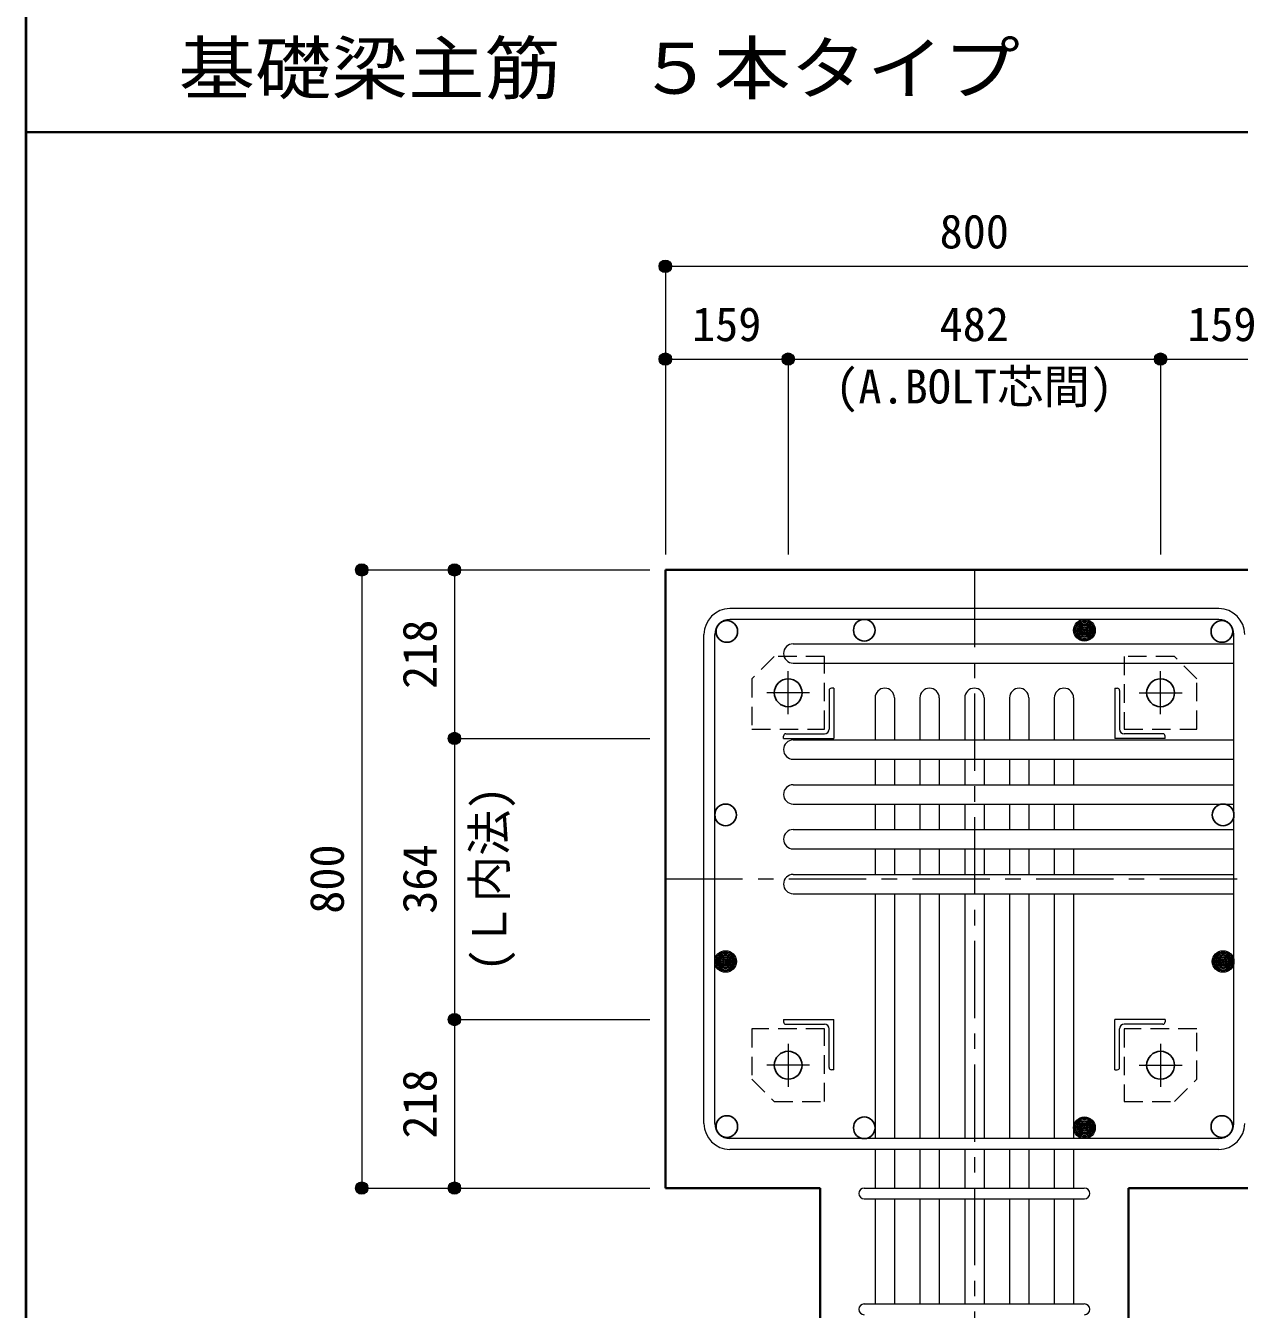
# Model space of a CAD drawing. Units: millimetres at full size, sheet at 1:20. Extents: x -3982 to 3969, y -2797 to 2801.
# Drawn here: x -3982 to -2411, y -1672 to -10 of the extents above; entities that cross this region are included whole.
import ezdxf
from ezdxf.enums import TextEntityAlignment as Align

# ---------------------------------------------------------------- set-up
doc = ezdxf.new("R2010")
doc.units = ezdxf.units.MM
doc.header["$LTSCALE"] = 20
doc.header["$PDMODE"] = 32
doc.header["$PDSIZE"] = 12
doc.linetypes.add('CHAIN1', pattern=[8, 5, -1, 1, -1])
doc.linetypes.add('DASHED1', pattern=[1.8, 1.2, -0.6])
for name, color, linetype, lineweight in [('6-1_躯体線', 2, 'Continuous', 35), ('6-2_A.Bolt_', 4, 'Continuous', 9), ('6-3_柱型主筋', 4, 'Continuous', 9), ('6-4_フープ', 7, 'Continuous', 18), ('6-5_梁主筋', 7, 'Continuous', 18), ('6-6_S.T.P.', 7, 'Continuous', 18), ('6-7_文字', 7, 'Continuous', 18), ('6-9', 4, 'DASHED1', 9), ('6-D_寸法', 4, 'Continuous', 9), ('F-0_枠', 6, 'Continuous', 40)]:
    doc.layers.add(name, color=color, linetype=linetype, lineweight=lineweight)
doc.styles.add('ＭＳ ゴシック', font='')
doc.styles.get('ＭＳ ゴシック').set_extended_font_data('MS Gothic')

msp = doc.modelspace()

# ---------------------------------------------------------------- linework, layer by layer
at = {"layer": '6-1_躯体線'}
for p, q in [((-1953.87, -714.67), (-3153.87, -714.67)), ((-3153.87, -1514.67), (-3153.87, -714.67)), ((-2953.37, -1514.67), (-3153.87, -1514.67)), ((-2953.37, -1914.67), (-2953.37, -1514.67)), ((-2554.37, -1914.67), (-2554.37, -1514.67)), ((-2353.87, -1514.67), (-2554.37, -1514.67))]:
    msp.add_line(p, q, dxfattribs=at)
at = {"layer": '6-2_A.Bolt_', "linetype": 'CHAIN1'}
for p, q in [((-2994.87, -901.37), (-2994.87, -845.87)), ((-2512.87, -901.37), (-2512.87, -845.87)), ((-2967.17, -873.67), (-3022.67, -873.67)), ((-2540.57, -873.67), (-2485.07, -873.67)), ((-2994.87, -1327.97), (-2994.87, -1383.47)), ((-2512.87, -1327.97), (-2512.87, -1383.47)), ((-2967.17, -1355.67), (-3022.67, -1355.67)), ((-2540.57, -1355.67), (-2485.07, -1355.67))]:
    msp.add_line(p, q, dxfattribs=at)
at = {"layer": '6-2_A.Bolt_'}
for p, q in [((-2941.87, -870.67), (-2941.87, -920.67)), ((-2935.87, -867.67), (-2938.87, -867.67)), ((-2935.87, -867.67), (-2935.87, -932.67)), ((-2571.87, -867.67), (-2571.87, -932.67)), ((-2571.87, -867.67), (-2568.87, -867.67)), ((-2565.87, -870.67), (-2565.87, -920.67)), ((-3000.87, -932.67), (-3000.87, -929.67)), ((-2997.87, -926.67), (-2947.87, -926.67)), ((-2509.87, -926.67), (-2559.87, -926.67)), ((-2506.87, -932.67), (-2506.87, -929.67)), ((-3000.87, -932.67), (-2935.87, -932.67)), ((-2506.87, -932.67), (-2571.87, -932.67)), ((-3000.87, -1296.67), (-2935.87, -1296.67)), ((-3000.87, -1296.67), (-3000.87, -1299.67)), ((-2997.87, -1302.67), (-2947.87, -1302.67)), ((-2941.87, -1358.67), (-2941.87, -1308.67)), ((-2935.87, -1361.67), (-2935.87, -1296.67)), ((-2506.87, -1296.67), (-2571.87, -1296.67)), ((-2571.87, -1361.67), (-2571.87, -1296.67)), ((-2565.87, -1358.67), (-2565.87, -1308.67)), ((-2509.87, -1302.67), (-2559.87, -1302.67)), ((-2506.87, -1296.67), (-2506.87, -1299.67)), ((-2935.87, -1361.67), (-2938.87, -1361.67)), ((-2571.87, -1361.67), (-2568.87, -1361.67))]:
    msp.add_line(p, q, dxfattribs=at)
at = {"layer": '6-2_A.Bolt_', "color": 3, "lineweight": 25}
for centre in [(-2994.87, -873.67), (-2512.87, -873.67), (-2994.87, -1355.67), (-2512.87, -1355.67)]:
    msp.add_circle(centre, 18, dxfattribs=at)
at = {"layer": '6-2_A.Bolt_'}
for centre, radius, start, end in [((-2938.87, -870.67), 3, 90, 180), ((-2568.87, -870.67), 3, 0, 90), ((-2997.87, -929.67), 3, 90, 180), ((-2947.87, -920.67), 6, 270, 0), ((-2559.87, -920.67), 6, 180, 270), ((-2509.87, -929.67), 3, 0, 90), ((-2997.87, -1299.67), 3, 180, 270), ((-2947.87, -1308.67), 6, 0, 90), ((-2559.87, -1308.67), 6, 90, 180), ((-2509.87, -1299.67), 3, 270, 0), ((-2938.87, -1358.67), 3, 180, 270), ((-2568.87, -1358.67), 3, 270, 0)]:
    msp.add_arc(centre, radius, start, end, dxfattribs=at)
at = {"layer": '6-3_柱型主筋', "color": 3, "lineweight": 25}
for centre in [(-3074.26, -794.28), (-2896.37, -792.67), (-2433.48, -794.28), (-2433.48, -794.28), (-3075.87, -1031.67), (-2431.87, -1031.67), (-3074.26, -1435.06), (-2896.37, -1436.67), (-2433.48, -1435.06)]:
    msp.add_circle(centre, 14, dxfattribs=at)
at = {"layer": '6-3_柱型主筋'}
for centre, radius in [((-2611.37, -792.67), 14), ((-2611.37, -792.67), 12.5), ((-2611.37, -792.67), 11), ((-2611.37, -792.67), 9.5), ((-2611.37, -792.67), 8), ((-2611.37, -792.67), 6.5), ((-2611.37, -792.67), 5), ((-2611.37, -792.67), 3.5), ((-2611.37, -792.67), 2), ((-2611.37, -792.67), 0.5), ((-3075.87, -1221.47), 14), ((-3075.87, -1221.47), 12.5), ((-3075.87, -1221.47), 11), ((-3075.87, -1221.47), 9.5), ((-2431.87, -1221.47), 14), ((-2431.87, -1221.47), 12.5), ((-2431.87, -1221.47), 11), ((-2431.87, -1221.47), 9.5), ((-3075.87, -1221.47), 8), ((-3075.87, -1221.47), 6.5), ((-3075.87, -1221.47), 5), ((-3075.87, -1221.47), 3.5), ((-3075.87, -1221.47), 2), ((-3075.87, -1221.47), 0.5), ((-2431.87, -1221.47), 8), ((-2431.87, -1221.47), 6.5), ((-2431.87, -1221.47), 5), ((-2431.87, -1221.47), 3.5), ((-2431.87, -1221.47), 2), ((-2431.87, -1221.47), 0.5), ((-2611.37, -1436.67), 14), ((-2611.37, -1436.67), 12.5), ((-2611.37, -1436.67), 11), ((-2611.37, -1436.67), 9.5), ((-2611.37, -1436.67), 8), ((-2611.37, -1436.67), 6.5), ((-2611.37, -1436.67), 5), ((-2611.37, -1436.67), 3.5), ((-2611.37, -1436.67), 2), ((-2611.37, -1436.67), 0.5)]:
    msp.add_circle(centre, radius, dxfattribs=at)
at = {"layer": '6-4_フープ'}
for p, q in [((-2437.37, -764.67), (-3070.37, -764.67)), ((-2437.37, -778.67), (-3070.37, -778.67)), ((-3103.87, -1431.17), (-3103.87, -798.17)), ((-3089.87, -1431.17), (-3089.87, -798.17)), ((-2417.87, -1431.17), (-2417.87, -798.17)), ((-2437.37, -1450.67), (-3070.37, -1450.67)), ((-2437.37, -1464.67), (-3070.37, -1464.67))]:
    msp.add_line(p, q, dxfattribs=at)
for centre, radius, start, end in [((-3070.37, -798.17), 33.5, 90, 180), ((-3070.37, -798.17), 19.5, 90, 180), ((-2437.37, -798.17), 33.5, 0, 90), ((-2437.37, -798.17), 19.5, 0, 90), ((-3070.37, -1431.17), 33.5, 180, 270), ((-3070.37, -1431.17), 19.5, 180, 270), ((-2437.37, -1431.17), 33.5, 270, 0), ((-2437.37, -1431.17), 19.5, 270, 0)]:
    msp.add_arc(centre, radius, start, end, dxfattribs=at)
at = {"layer": '6-5_梁主筋'}
for p, q in [((-2988.37, -810.28), (-2417.87, -810.28)), ((-2988.37, -835.28), (-2417.87, -835.28)), ((-2882.37, -880.17), (-2882.37, -934.67)), ((-2857.37, -880.17), (-2857.37, -934.67)), ((-2824.37, -880.17), (-2824.37, -934.67)), ((-2799.37, -880.17), (-2799.37, -934.67)), ((-2766.37, -880.17), (-2766.37, -934.67)), ((-2741.37, -880.17), (-2741.37, -934.67)), ((-2708.37, -880.17), (-2708.37, -934.67)), ((-2683.37, -880.17), (-2683.37, -934.67)), ((-2650.37, -880.17), (-2650.37, -934.67)), ((-2625.37, -880.17), (-2625.37, -934.67)), ((-2988.37, -934.67), (-2417.87, -934.67)), ((-2988.37, -959.67), (-2417.87, -959.67)), ((-2882.37, -959.67), (-2882.37, -992.67)), ((-2857.37, -959.67), (-2857.37, -992.67)), ((-2824.37, -959.67), (-2824.37, -992.67)), ((-2799.37, -959.67), (-2799.37, -992.67)), ((-2766.37, -959.67), (-2766.37, -992.67)), ((-2741.37, -959.67), (-2741.37, -992.67)), ((-2708.37, -959.67), (-2708.37, -992.67)), ((-2683.37, -959.67), (-2683.37, -992.67)), ((-2650.37, -959.67), (-2650.37, -992.67)), ((-2625.37, -959.67), (-2625.37, -992.67)), ((-2988.37, -992.67), (-2417.87, -992.67)), ((-2988.37, -1017.67), (-2417.87, -1017.67)), ((-2882.37, -1017.67), (-2882.37, -1050.67)), ((-2857.37, -1017.67), (-2857.37, -1050.67)), ((-2824.37, -1017.67), (-2824.37, -1050.67)), ((-2799.37, -1017.67), (-2799.37, -1050.67)), ((-2766.37, -1017.67), (-2766.37, -1050.67)), ((-2741.37, -1017.67), (-2741.37, -1050.67)), ((-2708.37, -1017.67), (-2708.37, -1050.67)), ((-2683.37, -1017.67), (-2683.37, -1050.67)), ((-2650.37, -1017.67), (-2650.37, -1050.67)), ((-2625.37, -1017.67), (-2625.37, -1050.67)), ((-2988.37, -1050.67), (-2417.87, -1050.67)), ((-2988.37, -1075.67), (-2417.87, -1075.67)), ((-2882.37, -1075.67), (-2882.37, -1108.67)), ((-2857.37, -1075.67), (-2857.37, -1108.67)), ((-2824.37, -1075.67), (-2824.37, -1108.67)), ((-2799.37, -1075.67), (-2799.37, -1108.67)), ((-2766.37, -1075.67), (-2766.37, -1108.67)), ((-2741.37, -1075.67), (-2741.37, -1108.67)), ((-2708.37, -1075.67), (-2708.37, -1108.67)), ((-2683.37, -1075.67), (-2683.37, -1108.67)), ((-2650.37, -1075.67), (-2650.37, -1108.67)), ((-2625.37, -1075.67), (-2625.37, -1108.67)), ((-2988.37, -1108.67), (-2417.87, -1108.67)), ((-2988.37, -1133.67), (-2417.87, -1133.67)), ((-2882.37, -1133.67), (-2882.37, -1450.67)), ((-2857.37, -1133.67), (-2857.37, -1450.67)), ((-2824.37, -1133.67), (-2824.37, -1450.67)), ((-2799.37, -1133.67), (-2799.37, -1450.67)), ((-2766.37, -1133.67), (-2766.37, -1450.67)), ((-2741.37, -1133.67), (-2741.37, -1450.67)), ((-2708.37, -1133.67), (-2708.37, -1450.67)), ((-2683.37, -1133.67), (-2683.37, -1450.67)), ((-2650.37, -1133.67), (-2650.37, -1450.67)), ((-2625.37, -1133.67), (-2625.37, -1450.67)), ((-2882.37, -1464.67), (-2882.37, -1514.67)), ((-2857.37, -1464.67), (-2857.37, -1514.67)), ((-2824.37, -1464.67), (-2824.37, -1514.67)), ((-2799.37, -1464.67), (-2799.37, -1514.67)), ((-2766.37, -1464.67), (-2766.37, -1514.67)), ((-2741.37, -1464.67), (-2741.37, -1514.67)), ((-2708.37, -1464.67), (-2708.37, -1514.67)), ((-2683.37, -1464.67), (-2683.37, -1514.67)), ((-2650.37, -1464.67), (-2650.37, -1514.67)), ((-2625.37, -1464.67), (-2625.37, -1514.67)), ((-2882.37, -1528.67), (-2882.37, -1664.67)), ((-2857.37, -1528.67), (-2857.37, -1664.67)), ((-2824.37, -1528.67), (-2824.37, -1664.67)), ((-2799.37, -1528.67), (-2799.37, -1664.67)), ((-2766.37, -1528.67), (-2766.37, -1664.67)), ((-2741.37, -1528.67), (-2741.37, -1664.67)), ((-2708.37, -1528.67), (-2708.37, -1664.67)), ((-2683.37, -1528.67), (-2683.37, -1664.67)), ((-2650.37, -1528.67), (-2650.37, -1664.67)), ((-2625.37, -1528.67), (-2625.37, -1664.67))]:
    msp.add_line(p, q, dxfattribs=at)
for centre, start, end in [((-2988.37, -822.78), 90, 180), ((-2988.37, -822.78), 180, 270), ((-2869.87, -880.17), 90, 180), ((-2869.87, -880.17), 0, 90), ((-2811.87, -880.17), 90, 180), ((-2811.87, -880.17), 0, 90), ((-2753.87, -880.17), 90, 180), ((-2753.87, -880.17), 0, 90), ((-2695.87, -880.17), 90, 180), ((-2695.87, -880.17), 0, 90), ((-2637.87, -880.17), 90, 180), ((-2637.87, -880.17), 0, 90), ((-2988.37, -947.17), 90, 180), ((-2988.37, -947.17), 180, 270), ((-2988.37, -1005.17), 90, 180), ((-2988.37, -1005.17), 180, 270), ((-2988.37, -1063.17), 90, 180), ((-2988.37, -1063.17), 180, 270), ((-2988.37, -1121.17), 90, 180), ((-2988.37, -1121.17), 180, 270)]:
    msp.add_arc(centre, 12.5, start, end, dxfattribs=at)
at = {"layer": '6-6_S.T.P.'}
for p, q in [((-2896.37, -1514.67), (-2611.76, -1514.67)), ((-2896.37, -1528.67), (-2611.76, -1528.67)), ((-2896.37, -1664.67), (-2611.76, -1664.67))]:
    msp.add_line(p, q, dxfattribs=at)
for centre, start, end in [((-2896.37, -1521.67), 90, 270), ((-2896.37, -1521.67), 90, 270), ((-2896.37, -1521.67), 90, 270), ((-2896.37, -1521.67), 90, 270), ((-2611.37, -1521.67), 270, 90), ((-2611.37, -1521.67), 270, 90), ((-2611.37, -1521.67), 270, 90), ((-2611.37, -1521.67), 270, 90), ((-2896.37, -1671.67), 90, 270), ((-2611.37, -1671.67), 270, 90)]:
    msp.add_arc(centre, 7, start, end, dxfattribs=at)
at = {"layer": '6-9'}
for points in [[(-3041.87, -920.67), (-2947.87, -920.67), (-2947.87, -826.67), (-3012.87, -826.67), (-3041.87, -855.67)], [(-2559.87, -826.67), (-2559.87, -920.67), (-2465.87, -920.67), (-2465.87, -855.67), (-2494.87, -826.67)], [(-2947.87, -1402.67), (-2947.87, -1308.67), (-3041.87, -1308.67), (-3041.87, -1373.67), (-3012.87, -1402.67)], [(-2465.87, -1308.67), (-2559.87, -1308.67), (-2559.87, -1402.67), (-2494.87, -1402.67), (-2465.87, -1373.67)]]:
    msp.add_lwpolyline(points, close=True, dxfattribs=at)
at = {"layer": '6-D_寸法'}
for p, q in [((-3153.87, -321.65), (-2353.87, -321.65)), ((-3153.87, -441.65), (-2994.87, -441.65)), ((-2994.87, -441.65), (-2994.87, -694.67)), ((-2994.87, -441.65), (-2512.87, -441.65)), ((-2512.87, -441.65), (-2512.87, -694.67)), ((-2512.87, -441.65), (-2353.87, -441.65)), ((-3546.89, -714.67), (-3426.89, -714.67)), ((-3546.89, -714.67), (-3546.89, -1514.67)), ((-3426.89, -714.67), (-3173.87, -714.67)), ((-3426.89, -714.67), (-3426.89, -932.67)), ((-3426.89, -932.67), (-3173.87, -932.67)), ((-3426.89, -932.67), (-3426.89, -1296.67)), ((-3426.89, -1296.67), (-3173.87, -1296.67)), ((-3426.89, -1296.67), (-3426.89, -1514.67))]:
    msp.add_line(p, q, dxfattribs=at)
at = {"layer": '6-D_寸法', "linetype": 'CHAIN1'}
for p, q in [((-2753.87, -714.67), (-2753.87, -1914.67)), ((-3153.87, -1114.67), (-2353.87, -1114.67))]:
    msp.add_line(p, q, dxfattribs=at)
at = {"layer": '6-D_寸法'}
for points in [[(-3153.87, -321.65), (-3153.87, -441.65), (-3153.87, -694.67)], [(-3546.89, -1514.67), (-3426.89, -1514.67), (-3173.87, -1514.67)]]:
    msp.add_lwpolyline(points, dxfattribs=at)
for centre, radius in [((-3153.87, -321.65), 8), ((-3153.87, -321.65), 7.2), ((-3153.87, -321.65), 6.4), ((-3153.87, -321.65), 5.6), ((-3153.87, -321.65), 4.8), ((-3153.87, -321.65), 4), ((-3153.87, -321.65), 3.2), ((-3153.87, -321.65), 2.4), ((-3153.87, -321.65), 1.6), ((-3153.87, -321.65), 0.8), ((-3153.87, -441.65), 8), ((-3153.87, -441.65), 7.2), ((-3153.87, -441.65), 6.4), ((-3153.87, -441.65), 5.6), ((-3153.87, -441.65), 4.8), ((-3153.87, -441.65), 4), ((-3153.87, -441.65), 3.2), ((-3153.87, -441.65), 2.4), ((-3153.87, -441.65), 1.6), ((-3153.87, -441.65), 0.8), ((-2994.87, -441.65), 8), ((-2994.87, -441.65), 7.2), ((-2994.87, -441.65), 6.4), ((-2994.87, -441.65), 5.6), ((-2994.87, -441.65), 4.8), ((-2994.87, -441.65), 4), ((-2994.87, -441.65), 3.2), ((-2994.87, -441.65), 2.4), ((-2994.87, -441.65), 1.6), ((-2994.87, -441.65), 0.8), ((-2512.87, -441.65), 8), ((-2512.87, -441.65), 7.2), ((-2512.87, -441.65), 6.4), ((-2512.87, -441.65), 5.6), ((-2512.87, -441.65), 4.8), ((-2512.87, -441.65), 4), ((-2512.87, -441.65), 3.2), ((-2512.87, -441.65), 2.4), ((-2512.87, -441.65), 1.6), ((-2512.87, -441.65), 0.8), ((-3546.89, -714.67), 8), ((-3546.89, -714.67), 7.2), ((-3546.89, -714.67), 6.4), ((-3546.89, -714.67), 5.6), ((-3546.89, -714.67), 4.8), ((-3546.89, -714.67), 4), ((-3546.89, -714.67), 3.2), ((-3546.89, -714.67), 2.4), ((-3546.89, -714.67), 1.6), ((-3546.89, -714.67), 0.8), ((-3426.89, -714.67), 8), ((-3426.89, -714.67), 7.2), ((-3426.89, -714.67), 6.4), ((-3426.89, -714.67), 5.6), ((-3426.89, -714.67), 4.8), ((-3426.89, -714.67), 4), ((-3426.89, -714.67), 3.2), ((-3426.89, -714.67), 2.4), ((-3426.89, -714.67), 1.6), ((-3426.89, -714.67), 0.8), ((-3426.89, -932.67), 8), ((-3426.89, -932.67), 7.2), ((-3426.89, -932.67), 6.4), ((-3426.89, -932.67), 5.6), ((-3426.89, -932.67), 4.8), ((-3426.89, -932.67), 4), ((-3426.89, -932.67), 3.2), ((-3426.89, -932.67), 2.4), ((-3426.89, -932.67), 1.6), ((-3426.89, -932.67), 0.8), ((-3426.89, -1296.67), 8), ((-3426.89, -1296.67), 7.2), ((-3426.89, -1296.67), 6.4), ((-3426.89, -1296.67), 5.6), ((-3426.89, -1296.67), 4.8), ((-3426.89, -1296.67), 4), ((-3426.89, -1296.67), 3.2), ((-3426.89, -1296.67), 2.4), ((-3426.89, -1296.67), 1.6), ((-3426.89, -1296.67), 0.8), ((-3546.89, -1514.67), 8), ((-3546.89, -1514.67), 7.2), ((-3546.89, -1514.67), 6.4), ((-3546.89, -1514.67), 5.6), ((-3546.89, -1514.67), 4.8), ((-3546.89, -1514.67), 4), ((-3546.89, -1514.67), 3.2), ((-3426.89, -1514.67), 8), ((-3426.89, -1514.67), 7.2), ((-3426.89, -1514.67), 6.4), ((-3426.89, -1514.67), 5.6), ((-3426.89, -1514.67), 4.8), ((-3426.89, -1514.67), 4), ((-3426.89, -1514.67), 3.2), ((-3546.89, -1514.67), 2.4), ((-3546.89, -1514.67), 1.6), ((-3546.89, -1514.67), 0.8), ((-3426.89, -1514.67), 2.4), ((-3426.89, -1514.67), 1.6), ((-3426.89, -1514.67), 0.8)]:
    msp.add_circle(centre, radius, dxfattribs=at)
at = {"layer": '6-D_寸法', "color": 7}
for p in [(-3153.87, -321.65), (-3153.87, -441.65), (-2994.87, -441.65), (-2512.87, -441.65), (-3546.89, -714.67), (-3426.89, -714.67), (-3426.89, -932.67), (-3426.89, -1296.67), (-3546.89, -1514.67), (-3426.89, -1514.67)]:
    msp.add_point(p, dxfattribs=at)
at = {"layer": 'F-0_枠'}
msp.add_line((-3981.92, 2800.77), (-3981.92, -2796.83), dxfattribs=at)
at = {"layer": 'F-0_枠', "color": 2, "lineweight": 35}
msp.add_line((-3981.92, -148.03), (2482.4, -148.03), dxfattribs=at)

# ---------------------------------------------------------------- texts
at = {"layer": '6-7_文字', "color": 2, "style": 'ＭＳ ゴシック', "width": 1.1}
msp.add_text('\u3000\u3000基礎梁主筋\u3000５本タイプ', height=65.98, dxfattribs=at).set_placement((-3981.92, -118.03), align=Align.BOTTOM_LEFT)
at = {"layer": '6-D_寸法', "style": 'ＭＳ ゴシック'}
for s, p in [('800', (-2798.87, -311.65)), ('159', (-3119.37, -431.65)), ('482', (-2798.87, -431.65)), ('159', (-2478.37, -431.65)), ('(A.BOLT芯間)', (-2933.87, -512.38))]:
    msp.add_text(s, height=43.99, dxfattribs=at).set_placement(p, align=Align.BOTTOM_LEFT)
for s, p in [('218', (-3436.89, -868.67)), ('(Ｌ内法)', (-3346.68, -1234.67)), ('800', (-3556.89, -1159.67)), ('364', (-3436.89, -1159.67)), ('218', (-3436.89, -1450.67))]:
    msp.add_text(s, height=43.99, rotation=90, dxfattribs=at).set_placement(p, align=Align.BOTTOM_LEFT)

doc.saveas('drawing.dxf')
